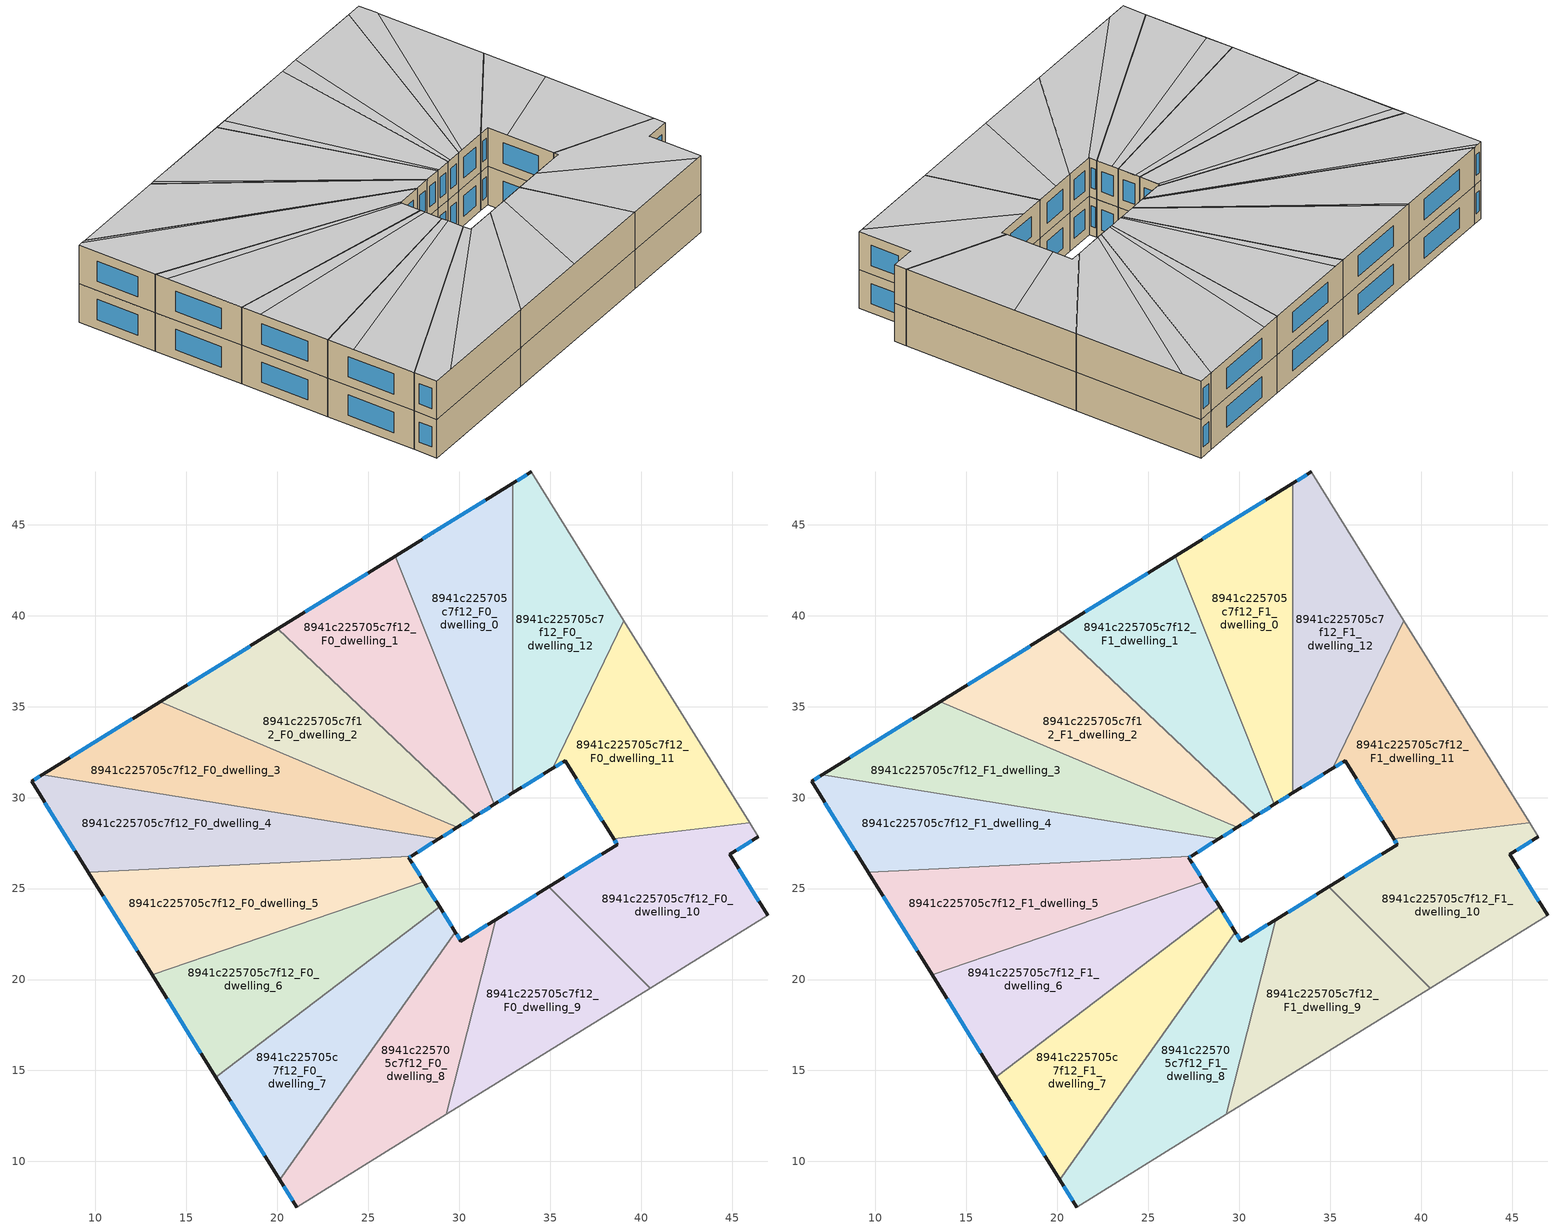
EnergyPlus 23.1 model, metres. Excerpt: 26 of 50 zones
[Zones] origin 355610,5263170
8941c225705c7f12_F0_dwelling_0
 floor ground (EU_floor_Construction): 32.96,47.28 32.96,30.26 31.94,29.62 26.49,43.28 z0
 wall outside (EU_wall_Construction): 31.94,29.62 32.96,30.26 / 32.96,47.28 26.49,43.28 z0:3
 wall to 8941c225705c7f12_F0_dwelling_1 (EU_wall_Construction): 26.49,43.28 31.94,29.62 z0:3
 wall to 8941c225705c7f12_F0_dwelling_12 (EU_wall_Construction): 32.96,30.26 32.96,47.28 z0:3
 window (EU_Window_Construction): 32.18,29.77 32.72,30.11 / 31.44,46.34 28.01,44.22 z0.7:2.3
8941c225705c7f12_F0_dwelling_1
 floor ground (EU_floor_Construction): 26.49,43.28 31.94,29.62 30.92,28.99 20.03,39.27 z0
 wall outside (EU_wall_Construction): 30.92,28.99 31.94,29.62 / 26.49,43.28 20.03,39.27 z0:3
 wall to 8941c225705c7f12_F0_dwelling_2 (EU_wall_Construction): 20.03,39.27 30.92,28.99 z0:3
 window (EU_Window_Construction): 31.16,29.14 31.7,29.48 / 24.97,42.34 21.55,40.21 z0.7:2.3
8941c225705c7f12_F0_dwelling_10
 floor ground (EU_floor_Construction): 46.45,27.85 44.88,26.88 46.97,23.53 40.5,19.52 34.93,25.1 38.69,27.42 38.5,27.73 45.97,28.62 z0
 wall outside (EU_wall_Construction): 38.5,27.73 38.69,27.42 34.93,25.1 / 46.97,23.53 44.88,26.88 46.45,27.85 z0:3
 wall adiabatic (EU_wall_Construction): 40.5,19.52 46.97,23.53 / 46.45,27.85 45.97,28.62 z0:3
 wall to 8941c225705c7f12_F0_dwelling_9 (EU_wall_Construction): 34.93,25.1 40.5,19.52 z0:3
 wall to 8941c225705c7f12_F0_dwelling_11 (EU_wall_Construction): 45.97,28.62 38.5,27.73 z0:3
 window (EU_Window_Construction): 37.81,26.88 35.81,25.64 / 38.54,27.66 38.64,27.49 / 45.25,27.11 46.08,27.62 / 46.48,24.31 45.37,26.09 z0.7:2.3
8941c225705c7f12_F0_dwelling_11
 floor ground (EU_floor_Construction): 39.05,39.73 45.97,28.62 38.5,27.73 35.82,32.03 35.15,31.61 z0
 wall outside (EU_wall_Construction): 35.15,31.61 35.82,32.03 38.5,27.73 z0:3
 wall to 8941c225705c7f12_F0_dwelling_12 (EU_wall_Construction): 39.05,39.73 35.15,31.61 z0:3
 wall adiabatic (EU_wall_Construction): 45.97,28.62 39.05,39.73 z0:3
 window (EU_Window_Construction): 36.45,31.02 37.87,28.74 / 35.3,31.71 35.66,31.93 z0.7:2.3
8941c225705c7f12_F0_dwelling_12
 floor ground (EU_floor_Construction): 33.96,47.9 39.05,39.73 35.15,31.61 32.96,30.26 32.96,47.28 z0
 wall outside (EU_wall_Construction): 32.96,30.26 35.15,31.61 / 33.96,47.9 32.96,47.28 z0:3
 wall adiabatic (EU_wall_Construction): 39.05,39.73 33.96,47.9 z0:3
 window (EU_Window_Construction): 33.47,30.57 34.63,31.29 / 33.72,47.75 33.19,47.43 z0.7:2.3
8941c225705c7f12_F0_dwelling_2
 floor ground (EU_floor_Construction): 30.92,28.99 29.9,28.36 13.56,35.27 20.03,39.27 z0
 wall outside (EU_wall_Construction): 29.9,28.36 30.92,28.99 / 20.03,39.27 13.56,35.27 z0:3
 wall to 8941c225705c7f12_F0_dwelling_3 (EU_wall_Construction): 13.56,35.27 29.9,28.36 z0:3
 window (EU_Window_Construction): 30.14,28.51 30.68,28.84 / 18.51,38.33 15.08,36.21 z0.7:2.3
8941c225705c7f12_F0_dwelling_3
 floor ground (EU_floor_Construction): 29.9,28.36 28.88,27.73 7.09,31.27 13.56,35.27 z0
 wall outside (EU_wall_Construction): 28.88,27.73 29.9,28.36 / 13.56,35.27 7.09,31.27 z0:3
 wall to 8941c225705c7f12_F0_dwelling_4 (EU_wall_Construction): 7.09,31.27 28.88,27.73 z0:3
 window (EU_Window_Construction): 29.12,27.88 29.66,28.21 / 12.04,34.33 8.61,32.21 z0.7:2.3
8941c225705c7f12_F0_dwelling_4
 floor ground (EU_floor_Construction): 28.88,27.73 27.36,26.79 9.61,25.9 6.5,30.9 7.09,31.27 z0
 wall outside (EU_wall_Construction): 27.36,26.79 28.88,27.73 / 7.09,31.27 6.5,30.9 9.61,25.9 z0:3
 wall to 8941c225705c7f12_F0_dwelling_5 (EU_wall_Construction): 9.61,25.9 27.36,26.79 z0:3
 window (EU_Window_Construction): 27.72,27.01 28.52,27.51 / 7.23,29.72 8.88,27.08 / 6.95,31.18 6.64,30.98 z0.7:2.3
8941c225705c7f12_F0_dwelling_5
 floor ground (EU_floor_Construction): 27.36,26.79 27.23,26.7 28.05,25.38 13.12,20.26 9.61,25.9 z0
 wall outside (EU_wall_Construction): 28.05,25.38 27.23,26.7 27.36,26.79 / 9.61,25.9 13.12,20.26 z0:3
 wall to 8941c225705c7f12_F0_dwelling_6 (EU_wall_Construction): 13.12,20.26 28.05,25.38 z0:3
 window (EU_Window_Construction): 27.26,26.72 27.33,26.77 / 27.86,25.69 27.42,26.39 / 10.43,24.58 12.29,21.59 z0.7:2.3
8941c225705c7f12_F0_dwelling_6
 floor ground (EU_floor_Construction): 28.05,25.38 28.92,23.99 16.63,14.63 13.12,20.26 z0
 wall outside (EU_wall_Construction): 28.92,23.99 28.05,25.38 / 13.12,20.26 16.63,14.63 z0:3
 wall to 8941c225705c7f12_F0_dwelling_7 (EU_wall_Construction): 16.63,14.63 28.92,23.99 z0:3
 window (EU_Window_Construction): 28.72,24.32 28.26,25.06 / 13.94,18.94 15.81,15.95 z0.7:2.3
8941c225705c7f12_F0_dwelling_7
 floor ground (EU_floor_Construction): 28.92,23.99 29.79,22.6 20.14,8.99 16.63,14.63 z0
 wall outside (EU_wall_Construction): 29.79,22.6 28.92,23.99 / 16.63,14.63 20.14,8.99 z0:3
 wall to 8941c225705c7f12_F0_dwelling_8 (EU_wall_Construction): 20.14,8.99 29.79,22.6 z0:3
 window (EU_Window_Construction): 29.59,22.92 29.13,23.66 / 17.46,13.3 19.32,10.31 z0.7:2.3
8941c225705c7f12_F0_dwelling_8
 floor ground (EU_floor_Construction): 32.01,23.29 29.3,12.59 21.07,7.5 20.14,8.99 29.79,22.6 30.1,22.11 z0
 wall outside (EU_wall_Construction): 32.01,23.29 30.1,22.11 29.79,22.6 / 20.14,8.99 21.07,7.5 z0:3
 wall to 8941c225705c7f12_F0_dwelling_9 (EU_wall_Construction): 29.3,12.59 32.01,23.29 z0:3
 wall adiabatic (EU_wall_Construction): 21.07,7.5 29.3,12.59 z0:3
 window (EU_Window_Construction): 30.03,22.22 29.86,22.48 / 31.56,23.01 30.55,22.38 / 20.36,8.64 20.85,7.85 z0.7:2.3
8941c225705c7f12_F0_dwelling_9
 floor ground (EU_floor_Construction): 34.93,25.1 40.5,19.52 29.3,12.59 32.01,23.29 z0
 wall outside (EU_wall_Construction): 34.93,25.1 32.01,23.29 z0:3
 wall adiabatic (EU_wall_Construction): 29.3,12.59 40.5,19.52 z0:3
 window (EU_Window_Construction): 34.24,24.67 32.69,23.71 z0.7:2.3
8941c225705c7f12_F1_dwelling_0
 floor to 8941c225705c7f12_F0_dwelling_0 (EU_floor_Construction): 32.96,47.28 32.96,30.26 31.94,29.62 26.49,43.28 z3
 wall outside (EU_wall_Construction): 31.94,29.62 32.96,30.26 / 32.96,47.28 26.49,43.28 z3:6
 wall to 8941c225705c7f12_F1_dwelling_1 (EU_wall_Construction): 26.49,43.28 31.94,29.62 z3:6
 wall to 8941c225705c7f12_F1_dwelling_12 (EU_wall_Construction): 32.96,30.26 32.96,47.28 z3:6
 window (EU_Window_Construction): 32.18,29.77 32.72,30.11 / 31.44,46.34 28.01,44.22 z3.7:5.3
 ceiling to 8941c225705c7f12_F2_dwelling_1 (EU_floor_Construction): 32.96,30.26 32.96,47.28 27.78,44.07 32.14,29.75 z6
 ceiling to 8941c225705c7f12_F2_dwelling_2 (EU_floor_Construction): 32.14,29.75 27.78,44.07 26.49,43.28 31.94,29.62 z6
8941c225705c7f12_F1_dwelling_1
 floor to 8941c225705c7f12_F0_dwelling_1 (EU_floor_Construction): 26.49,43.28 31.94,29.62 30.92,28.99 20.03,39.27 z3
 wall outside (EU_wall_Construction): 30.92,28.99 31.94,29.62 / 26.49,43.28 20.03,39.27 z3:6
 wall to 8941c225705c7f12_F1_dwelling_2 (EU_wall_Construction): 20.03,39.27 30.92,28.99 z3:6
 window (EU_Window_Construction): 31.16,29.14 31.7,29.48 / 24.97,42.34 21.55,40.21 z3.7:5.3
 ceiling to 8941c225705c7f12_F2_dwelling_2 (EU_floor_Construction): 31.94,29.62 26.49,43.28 20.77,39.73 31.04,29.07 z6
 ceiling to 8941c225705c7f12_F2_dwelling_3 (EU_floor_Construction): 31.04,29.07 20.77,39.73 20.03,39.27 30.92,28.99 z6
8941c225705c7f12_F1_dwelling_10
 floor to 8941c225705c7f12_F0_dwelling_10 (EU_floor_Construction): 46.45,27.85 44.88,26.88 46.97,23.53 40.5,19.52 34.93,25.1 38.69,27.42 38.5,27.73 45.97,28.62 z3
 wall outside (EU_wall_Construction): 38.5,27.73 38.69,27.42 34.93,25.1 / 46.97,23.53 44.88,26.88 46.45,27.85 z3:6
 wall adiabatic (EU_wall_Construction): 40.5,19.52 46.97,23.53 / 46.45,27.85 45.97,28.62 z3:6
 wall to 8941c225705c7f12_F1_dwelling_9 (EU_wall_Construction): 34.93,25.1 40.5,19.52 z3:6
 wall to 8941c225705c7f12_F1_dwelling_11 (EU_wall_Construction): 45.97,28.62 38.5,27.73 z3:6
 window (EU_Window_Construction): 37.81,26.88 35.81,25.64 / 38.54,27.66 38.64,27.49 / 45.25,27.11 46.08,27.62 / 46.48,24.31 45.37,26.09 z3.7:5.3
 ceiling to 8941c225705c7f12_F2_dwelling_10 (EU_floor_Construction): 46.68,23.34 36.54,26.09 34.93,25.1 40.5,19.52 z6
 ceiling to 8941c225705c7f12_F2_dwelling_11 (EU_floor_Construction): 46.97,23.53 44.88,26.88 46.45,27.85 45.97,28.62 38.5,27.73 38.69,27.42 36.54,26.09 46.68,23.34 z6
8941c225705c7f12_F1_dwelling_11
 floor to 8941c225705c7f12_F0_dwelling_11 (EU_floor_Construction): 39.05,39.73 45.97,28.62 38.5,27.73 35.82,32.03 35.15,31.61 z3
 wall outside (EU_wall_Construction): 35.15,31.61 35.82,32.03 38.5,27.73 z3:6
 wall to 8941c225705c7f12_F1_dwelling_12 (EU_wall_Construction): 39.05,39.73 35.15,31.61 z3:6
 wall adiabatic (EU_wall_Construction): 45.97,28.62 39.05,39.73 z3:6
 window (EU_Window_Construction): 36.45,31.02 37.87,28.74 / 35.3,31.71 35.66,31.93 z3.7:5.3
 ceiling to 8941c225705c7f12_F2_dwelling_11 (EU_floor_Construction): 45.97,28.62 41.56,35.7 36.62,30.74 38.5,27.73 z6
 ceiling to 8941c225705c7f12_F2_dwelling_0 (EU_floor_Construction): 36.62,30.74 41.56,35.7 39.05,39.73 35.15,31.61 35.82,32.03 z6
8941c225705c7f12_F1_dwelling_12
 floor to 8941c225705c7f12_F0_dwelling_12 (EU_floor_Construction): 33.96,47.9 39.05,39.73 35.15,31.61 32.96,30.26 32.96,47.28 z3
 wall outside (EU_wall_Construction): 32.96,30.26 35.15,31.61 / 33.96,47.9 32.96,47.28 z3:6
 wall adiabatic (EU_wall_Construction): 39.05,39.73 33.96,47.9 z3:6
 window (EU_Window_Construction): 33.47,30.57 34.63,31.29 / 33.72,47.75 33.19,47.43 z3.7:5.3
 ceiling to 8941c225705c7f12_F2_dwelling_1 (EU_floor_Construction): 33.26,30.44 34.7,46.71 33.96,47.9 32.96,47.28 32.96,30.26 z6
 ceiling adiabatic (EU_roof_Construction): 35.15,31.61 39.05,39.73 33.96,47.9 34.7,46.71 33.26,30.44 32.96,30.26 z6
8941c225705c7f12_F1_dwelling_2
 floor to 8941c225705c7f12_F0_dwelling_2 (EU_floor_Construction): 30.92,28.99 29.9,28.36 13.56,35.27 20.03,39.27 z3
 wall outside (EU_wall_Construction): 29.9,28.36 30.92,28.99 / 20.03,39.27 13.56,35.27 z3:6
 wall to 8941c225705c7f12_F1_dwelling_3 (EU_wall_Construction): 13.56,35.27 29.9,28.36 z3:6
 window (EU_Window_Construction): 30.14,28.51 30.68,28.84 / 18.51,38.33 15.08,36.21 z3.7:5.3
 ceiling to 8941c225705c7f12_F2_dwelling_3 (EU_floor_Construction): 30.92,28.99 20.03,39.27 13.77,35.4 29.93,28.38 z6
 ceiling to 8941c225705c7f12_F2_dwelling_4 (EU_floor_Construction): 29.93,28.38 13.77,35.4 13.56,35.27 29.9,28.36 z6
8941c225705c7f12_F1_dwelling_3
 floor to 8941c225705c7f12_F0_dwelling_3 (EU_floor_Construction): 29.9,28.36 28.88,27.73 7.09,31.27 13.56,35.27 z3
 wall outside (EU_wall_Construction): 28.88,27.73 29.9,28.36 / 13.56,35.27 7.09,31.27 z3:6
 wall to 8941c225705c7f12_F1_dwelling_4 (EU_wall_Construction): 7.09,31.27 28.88,27.73 z3:6
 window (EU_Window_Construction): 29.12,27.88 29.66,28.21 / 12.04,34.33 8.61,32.21 z3.7:5.3
 ceiling to 8941c225705c7f12_F2_dwelling_4 (EU_floor_Construction): 29.9,28.36 13.56,35.27 7.09,31.27 28.88,27.73 z6
8941c225705c7f12_F1_dwelling_4
 floor to 8941c225705c7f12_F0_dwelling_4 (EU_floor_Construction): 28.88,27.73 27.36,26.79 9.61,25.9 6.5,30.9 7.09,31.27 z3
 wall outside (EU_wall_Construction): 27.36,26.79 28.88,27.73 / 7.09,31.27 6.5,30.9 9.61,25.9 z3:6
 wall to 8941c225705c7f12_F1_dwelling_5 (EU_wall_Construction): 9.61,25.9 27.36,26.79 z3:6
 window (EU_Window_Construction): 27.72,27.01 28.52,27.51 / 7.23,29.72 8.88,27.08 / 6.95,31.18 6.64,30.98 z3.7:5.3
 ceiling adiabatic (EU_roof_Construction): 27.36,26.79 28.83,27.7 6.76,31.06 6.5,30.9 9.61,25.9 z6
 ceiling to 8941c225705c7f12_F2_dwelling_4 (EU_floor_Construction): 28.88,27.73 7.09,31.27 6.76,31.06 28.83,27.7 z6
8941c225705c7f12_F1_dwelling_5
 floor to 8941c225705c7f12_F0_dwelling_5 (EU_floor_Construction): 27.36,26.79 27.23,26.7 28.05,25.38 13.12,20.26 9.61,25.9 z3
 wall outside (EU_wall_Construction): 28.05,25.38 27.23,26.7 27.36,26.79 / 9.61,25.9 13.12,20.26 z3:6
 wall to 8941c225705c7f12_F1_dwelling_6 (EU_wall_Construction): 13.12,20.26 28.05,25.38 z3:6
 window (EU_Window_Construction): 27.26,26.72 27.33,26.77 / 27.86,25.69 27.42,26.39 / 10.43,24.58 12.29,21.59 z3.7:5.3
 ceiling adiabatic (EU_roof_Construction): 28.05,25.38 27.3,26.59 10.08,25.14 13.12,20.26 z6
 ceiling to 8941c225705c7f12_F2_dwelling_5 (EU_floor_Construction): 27.3,26.59 27.23,26.7 27.36,26.79 9.61,25.9 10.08,25.14 z6
8941c225705c7f12_F1_dwelling_6
 floor to 8941c225705c7f12_F0_dwelling_6 (EU_floor_Construction): 28.05,25.38 28.92,23.99 16.63,14.63 13.12,20.26 z3
 wall outside (EU_wall_Construction): 28.92,23.99 28.05,25.38 / 13.12,20.26 16.63,14.63 z3:6
 wall to 8941c225705c7f12_F1_dwelling_7 (EU_wall_Construction): 16.63,14.63 28.92,23.99 z3:6
 window (EU_Window_Construction): 28.72,24.32 28.26,25.06 / 13.94,18.94 15.81,15.95 z3.7:5.3
 ceiling adiabatic (EU_roof_Construction): 28.92,23.99 28.24,25.08 13.89,19.03 16.63,14.63 z6
 ceiling to 8941c225705c7f12_F2_dwelling_6 (EU_floor_Construction): 28.24,25.08 28.05,25.38 13.12,20.26 13.89,19.03 z6
8941c225705c7f12_F1_dwelling_7
 floor to 8941c225705c7f12_F0_dwelling_7 (EU_floor_Construction): 28.92,23.99 29.79,22.6 20.14,8.99 16.63,14.63 z3
 wall outside (EU_wall_Construction): 29.79,22.6 28.92,23.99 / 16.63,14.63 20.14,8.99 z3:6
 wall to 8941c225705c7f12_F1_dwelling_8 (EU_wall_Construction): 20.14,8.99 29.79,22.6 z3:6
 window (EU_Window_Construction): 29.59,22.92 29.13,23.66 / 17.46,13.3 19.32,10.31 z3.7:5.3
 ceiling to 8941c225705c7f12_F2_dwelling_8 (EU_floor_Construction): 20.14,8.99 29.79,22.6 29.18,23.57 17.69,12.93 z6
 ceiling adiabatic (EU_roof_Construction): 29.18,23.57 28.92,23.99 16.63,14.63 17.69,12.93 z6
8941c225705c7f12_F1_dwelling_8
 floor to 8941c225705c7f12_F0_dwelling_8 (EU_floor_Construction): 32.01,23.29 29.3,12.59 21.07,7.5 20.14,8.99 29.79,22.6 30.1,22.11 z3
 wall outside (EU_wall_Construction): 32.01,23.29 30.1,22.11 29.79,22.6 / 20.14,8.99 21.07,7.5 z3:6
 wall to 8941c225705c7f12_F1_dwelling_9 (EU_wall_Construction): 29.3,12.59 32.01,23.29 z3:6
 wall adiabatic (EU_wall_Construction): 21.07,7.5 29.3,12.59 z3:6
 window (EU_Window_Construction): 30.03,22.22 29.86,22.48 / 31.56,23.01 30.55,22.38 / 20.36,8.64 20.85,7.85 z3.7:5.3
 ceiling to 8941c225705c7f12_F2_dwelling_9 (EU_floor_Construction): 29.3,12.59 32.01,23.29 30.21,22.17 22.41,8.33 z6
 ceiling to 8941c225705c7f12_F2_dwelling_8 (EU_floor_Construction): 22.41,8.33 30.21,22.17 30.1,22.11 29.79,22.6 20.14,8.99 21.07,7.5 z6
8941c225705c7f12_F1_dwelling_9
 floor to 8941c225705c7f12_F0_dwelling_9 (EU_floor_Construction): 34.93,25.1 40.5,19.52 29.3,12.59 32.01,23.29 z3
 wall outside (EU_wall_Construction): 34.93,25.1 32.01,23.29 z3:6
 wall adiabatic (EU_wall_Construction): 29.3,12.59 40.5,19.52 z3:6
 window (EU_Window_Construction): 34.24,24.67 32.69,23.71 z3.7:5.3
 ceiling to 8941c225705c7f12_F2_dwelling_10 (EU_floor_Construction): 40.5,19.52 34.93,25.1 33.37,24.13 34.55,15.84 z6
 ceiling to 8941c225705c7f12_F2_dwelling_9 (EU_floor_Construction): 34.55,15.84 33.37,24.13 32.01,23.29 29.3,12.59 z6
[Building]
EU S2 Campaign: North Axis=0; Terrain=City; Solar Distribution=FullExterior
[Site:Location]
Budapest.Ferenc.Liszt.Intl.AP: Latitude=47.437; Longitude=19.256; Time Zone=1; Elevation=185
[SizingPeriod:WeatherFileDays]
AnnualSizingPeriod: Begin Month=1; Begin Day of Month=1; End Month=12; End Day of Month=31; Day of Week for Start Day=Monday; Use Weather File Daylight Saving Period=No; Use Weather File Rain and Snow Indicators=No
[MATERIAL]
EU_InternalMass_Material: Roughness=MediumRough; Thickness=0.1; Conductivity=1; Density=1800; Specific Heat=900; Thermal Absorptance=0.9; Solar Absorptance=0.7; Visible Absorptance=0.7
[MATERIAL:NOMASS] Roughness=MediumRough; Thermal Absorptance=0.9; Solar Absorptance=0.7; Visible Absorptance=0.7
Name | Thermal Resistance
EU_wall_NoMass | 0.832559
EU_roof_NoMass | 1.39638
EU_floor_NoMass | 0.872794
[WINDOWMATERIAL:SIMPLEGLAZINGSYSTEM]
EU_Window_SimpleGlazing: UFactor=2.79869; Solar Heat Gain Coefficient=0.75; Visible Transmittance=0.75
[CONSTRUCTION]
EU_wall_Construction: EU_wall_NoMass
EU_roof_Construction: EU_roof_NoMass
EU_floor_Construction: EU_floor_NoMass
EU_Window_Construction: EU_Window_SimpleGlazing
EU_InternalMass_Construction: EU_InternalMass_Material
[ZONE] Type=1; Multiplier=1; Ceiling Height=autocalculate; Floor Area=autocalculate; Part of Total Floor Area=Yes
Name | Volume
8941c225705c7f12_F0_dwelling_0; 8941c225705c7f12_F1_dwelling_0 | 191.193
8941c225705c7f12_F0_dwelling_1; 8941c225705c7f12_F1_dwelling_1 | 191.153
8941c225705c7f12_F0_dwelling_10; 8941c225705c7f12_F1_dwelling_10 | 191.164
8941c225705c7f12_F0_dwelling_11; 8941c225705c7f12_F1_dwelling_11 | 191.198
8941c225705c7f12_F0_dwelling_12; 8941c225705c7f12_F1_dwelling_12 | 191.177
8941c225705c7f12_F0_dwelling_2; 8941c225705c7f12_F1_dwelling_2 | 191.183
8941c225705c7f12_F0_dwelling_3; 8941c225705c7f12_F1_dwelling_3 | 191.156
8941c225705c7f12_F0_dwelling_4; 8941c225705c7f12_F1_dwelling_4 | 191.203
8941c225705c7f12_F0_dwelling_5; 8941c225705c7f12_F1_dwelling_5 | 191.184
8941c225705c7f12_F0_dwelling_6; 8941c225705c7f12_F1_dwelling_6 | 191.147
8941c225705c7f12_F0_dwelling_7; 8941c225705c7f12_F1_dwelling_7 | 191.167
8941c225705c7f12_F0_dwelling_8; 8941c225705c7f12_F1_dwelling_8 | 191.199
8941c225705c7f12_F0_dwelling_9; 8941c225705c7f12_F1_dwelling_9 | 191.158
[INTERNALMASS] Construction=EU_InternalMass_Construction
Name | Zone or ZoneList | Surface Area
8941c225705c7f12_F0_dwelling_0_EU_InternalMass | 8941c225705c7f12_F0_dwelling_0 | 63.7309
8941c225705c7f12_F0_dwelling_1_EU_InternalMass | 8941c225705c7f12_F0_dwelling_1 | 63.7174
8941c225705c7f12_F0_dwelling_2_EU_InternalMass | 8941c225705c7f12_F0_dwelling_2 | 63.7275
8941c225705c7f12_F0_dwelling_3_EU_InternalMass | 8941c225705c7f12_F0_dwelling_3 | 63.7187
8941c225705c7f12_F0_dwelling_4_EU_InternalMass | 8941c225705c7f12_F0_dwelling_4 | 63.7346
8941c225705c7f12_F0_dwelling_5_EU_InternalMass | 8941c225705c7f12_F0_dwelling_5 | 63.7279
8941c225705c7f12_F0_dwelling_6_EU_InternalMass | 8941c225705c7f12_F0_dwelling_6 | 63.7156
8941c225705c7f12_F0_dwelling_7_EU_InternalMass | 8941c225705c7f12_F0_dwelling_7 | 63.7223
8941c225705c7f12_F0_dwelling_8_EU_InternalMass | 8941c225705c7f12_F0_dwelling_8 | 63.733
8941c225705c7f12_F0_dwelling_9_EU_InternalMass | 8941c225705c7f12_F0_dwelling_9 | 63.7192
8941c225705c7f12_F0_dwelling_10_EU_InternalMass | 8941c225705c7f12_F0_dwelling_10 | 63.7211
8941c225705c7f12_F0_dwelling_11_EU_InternalMass | 8941c225705c7f12_F0_dwelling_11 | 63.7328
8941c225705c7f12_F0_dwelling_12_EU_InternalMass | 8941c225705c7f12_F0_dwelling_12 | 63.7259
8941c225705c7f12_F1_dwelling_0_EU_InternalMass | 8941c225705c7f12_F1_dwelling_0 | 63.7309
8941c225705c7f12_F1_dwelling_1_EU_InternalMass | 8941c225705c7f12_F1_dwelling_1 | 63.7174
8941c225705c7f12_F1_dwelling_2_EU_InternalMass | 8941c225705c7f12_F1_dwelling_2 | 63.7275
8941c225705c7f12_F1_dwelling_3_EU_InternalMass | 8941c225705c7f12_F1_dwelling_3 | 63.7187
8941c225705c7f12_F1_dwelling_4_EU_InternalMass | 8941c225705c7f12_F1_dwelling_4 | 63.7346
8941c225705c7f12_F1_dwelling_5_EU_InternalMass | 8941c225705c7f12_F1_dwelling_5 | 63.7279
8941c225705c7f12_F1_dwelling_6_EU_InternalMass | 8941c225705c7f12_F1_dwelling_6 | 63.7156
8941c225705c7f12_F1_dwelling_7_EU_InternalMass | 8941c225705c7f12_F1_dwelling_7 | 63.7223
8941c225705c7f12_F1_dwelling_8_EU_InternalMass | 8941c225705c7f12_F1_dwelling_8 | 63.733
8941c225705c7f12_F1_dwelling_9_EU_InternalMass | 8941c225705c7f12_F1_dwelling_9 | 63.7192
8941c225705c7f12_F1_dwelling_10_EU_InternalMass | 8941c225705c7f12_F1_dwelling_10 | 63.7211
8941c225705c7f12_F1_dwelling_11_EU_InternalMass | 8941c225705c7f12_F1_dwelling_11 | 63.7328
8941c225705c7f12_F1_dwelling_12_EU_InternalMass | 8941c225705c7f12_F1_dwelling_12 | 63.7259
[OTHEREQUIPMENT] Fuel Type=Electricity; Design Level Calculation Method=Watts/Area; Power per Zone Floor Area=1; Fraction Latent=0; Fraction Radiant=0; Fraction Lost=0; Carbon Dioxide Generation Rate=0; EndUse Subcategory=EU_Step8_InternalGains
Name | Zone or ZoneList or Space or SpaceList | Schedule
EU_Step8_InternalGain_8941c225705c7f12_F0_dwelling_0_f000 | 8941c225705c7f12_F0_dwelling_0 | EU_Step8_GainSchedule_8941c225705c7f12_F0_dwelling_0_f000
EU_Step8_InternalGain_8941c225705c7f12_F0_dwelling_1_f000 | 8941c225705c7f12_F0_dwelling_1 | EU_Step8_GainSchedule_8941c225705c7f12_F0_dwelling_1_f000
EU_Step8_InternalGain_8941c225705c7f12_F0_dwelling_2_f000 | 8941c225705c7f12_F0_dwelling_2 | EU_Step8_GainSchedule_8941c225705c7f12_F0_dwelling_2_f000
EU_Step8_InternalGain_8941c225705c7f12_F0_dwelling_3_f000 | 8941c225705c7f12_F0_dwelling_3 | EU_Step8_GainSchedule_8941c225705c7f12_F0_dwelling_3_f000
EU_Step8_InternalGain_8941c225705c7f12_F0_dwelling_4_f000 | 8941c225705c7f12_F0_dwelling_4 | EU_Step8_GainSchedule_8941c225705c7f12_F0_dwelling_4_f000
EU_Step8_InternalGain_8941c225705c7f12_F0_dwelling_5_f000 | 8941c225705c7f12_F0_dwelling_5 | EU_Step8_GainSchedule_8941c225705c7f12_F0_dwelling_5_f000
EU_Step8_InternalGain_8941c225705c7f12_F0_dwelling_6_f000 | 8941c225705c7f12_F0_dwelling_6 | EU_Step8_GainSchedule_8941c225705c7f12_F0_dwelling_6_f000
EU_Step8_InternalGain_8941c225705c7f12_F0_dwelling_7_f000 | 8941c225705c7f12_F0_dwelling_7 | EU_Step8_GainSchedule_8941c225705c7f12_F0_dwelling_7_f000
EU_Step8_InternalGain_8941c225705c7f12_F0_dwelling_8_f000 | 8941c225705c7f12_F0_dwelling_8 | EU_Step8_GainSchedule_8941c225705c7f12_F0_dwelling_8_f000
EU_Step8_InternalGain_8941c225705c7f12_F0_dwelling_9_f000 | 8941c225705c7f12_F0_dwelling_9 | EU_Step8_GainSchedule_8941c225705c7f12_F0_dwelling_9_f000
EU_Step8_InternalGain_8941c225705c7f12_F0_dwelling_10_f000 | 8941c225705c7f12_F0_dwelling_10 | EU_Step8_GainSchedule_8941c225705c7f12_F0_dwelling_10_f000
EU_Step8_InternalGain_8941c225705c7f12_F0_dwelling_11_f000 | 8941c225705c7f12_F0_dwelling_11 | EU_Step8_GainSchedule_8941c225705c7f12_F0_dwelling_11_f000
EU_Step8_InternalGain_8941c225705c7f12_F0_dwelling_12_f000 | 8941c225705c7f12_F0_dwelling_12 | EU_Step8_GainSchedule_8941c225705c7f12_F0_dwelling_12_f000
EU_Step8_InternalGain_8941c225705c7f12_F1_dwelling_0_f000 | 8941c225705c7f12_F1_dwelling_0 | EU_Step8_GainSchedule_8941c225705c7f12_F1_dwelling_0_f000
EU_Step8_InternalGain_8941c225705c7f12_F1_dwelling_1_f000 | 8941c225705c7f12_F1_dwelling_1 | EU_Step8_GainSchedule_8941c225705c7f12_F1_dwelling_1_f000
EU_Step8_InternalGain_8941c225705c7f12_F1_dwelling_2_f000 | 8941c225705c7f12_F1_dwelling_2 | EU_Step8_GainSchedule_8941c225705c7f12_F1_dwelling_2_f000
EU_Step8_InternalGain_8941c225705c7f12_F1_dwelling_3_f000 | 8941c225705c7f12_F1_dwelling_3 | EU_Step8_GainSchedule_8941c225705c7f12_F1_dwelling_3_f000
EU_Step8_InternalGain_8941c225705c7f12_F1_dwelling_4_f000 | 8941c225705c7f12_F1_dwelling_4 | EU_Step8_GainSchedule_8941c225705c7f12_F1_dwelling_4_f000
EU_Step8_InternalGain_8941c225705c7f12_F1_dwelling_5_f000 | 8941c225705c7f12_F1_dwelling_5 | EU_Step8_GainSchedule_8941c225705c7f12_F1_dwelling_5_f000
EU_Step8_InternalGain_8941c225705c7f12_F1_dwelling_6_f000 | 8941c225705c7f12_F1_dwelling_6 | EU_Step8_GainSchedule_8941c225705c7f12_F1_dwelling_6_f000
EU_Step8_InternalGain_8941c225705c7f12_F1_dwelling_7_f000 | 8941c225705c7f12_F1_dwelling_7 | EU_Step8_GainSchedule_8941c225705c7f12_F1_dwelling_7_f000
EU_Step8_InternalGain_8941c225705c7f12_F1_dwelling_8_f000 | 8941c225705c7f12_F1_dwelling_8 | EU_Step8_GainSchedule_8941c225705c7f12_F1_dwelling_8_f000
EU_Step8_InternalGain_8941c225705c7f12_F1_dwelling_9_f000 | 8941c225705c7f12_F1_dwelling_9 | EU_Step8_GainSchedule_8941c225705c7f12_F1_dwelling_9_f000
EU_Step8_InternalGain_8941c225705c7f12_F1_dwelling_10_f000 | 8941c225705c7f12_F1_dwelling_10 | EU_Step8_GainSchedule_8941c225705c7f12_F1_dwelling_10_f000
EU_Step8_InternalGain_8941c225705c7f12_F1_dwelling_11_f000 | 8941c225705c7f12_F1_dwelling_11 | EU_Step8_GainSchedule_8941c225705c7f12_F1_dwelling_11_f000
EU_Step8_InternalGain_8941c225705c7f12_F1_dwelling_12_f000 | 8941c225705c7f12_F1_dwelling_12 | EU_Step8_GainSchedule_8941c225705c7f12_F1_dwelling_12_f000
[ZONEVENTILATION:DESIGNFLOWRATE] Schedule=EU_AlwaysOn; Design Flow Rate Calculation Method=AirChanges/Hour; Air Changes per Hour=0.475469; Ventilation Type=Natural; Fan Pressure Rise=0; Fan Total Efficiency=1; Constant Term Coefficient=1; Temperature Term Coefficient=0; Velocity Term Coefficient=0; Velocity Squared Term Coefficient=0; Minimum Indoor Temperature=-100; Maximum Indoor Temperature=100; Delta Temperature=-100; Minimum Outdoor Temperature=-100; Maximum Outdoor Temperature=100; Maximum Wind Speed=40
Name | Zone or ZoneList or Space or SpaceList
EU_ConstantAir_8941c225705c7f12_F0_dwelling_0 | 8941c225705c7f12_F0_dwelling_0
EU_ConstantAir_8941c225705c7f12_F0_dwelling_1 | 8941c225705c7f12_F0_dwelling_1
EU_ConstantAir_8941c225705c7f12_F0_dwelling_2 | 8941c225705c7f12_F0_dwelling_2
EU_ConstantAir_8941c225705c7f12_F0_dwelling_3 | 8941c225705c7f12_F0_dwelling_3
EU_ConstantAir_8941c225705c7f12_F0_dwelling_4 | 8941c225705c7f12_F0_dwelling_4
EU_ConstantAir_8941c225705c7f12_F0_dwelling_5 | 8941c225705c7f12_F0_dwelling_5
EU_ConstantAir_8941c225705c7f12_F0_dwelling_6 | 8941c225705c7f12_F0_dwelling_6
EU_ConstantAir_8941c225705c7f12_F0_dwelling_7 | 8941c225705c7f12_F0_dwelling_7
EU_ConstantAir_8941c225705c7f12_F0_dwelling_8 | 8941c225705c7f12_F0_dwelling_8
EU_ConstantAir_8941c225705c7f12_F0_dwelling_9 | 8941c225705c7f12_F0_dwelling_9
EU_ConstantAir_8941c225705c7f12_F0_dwelling_10 | 8941c225705c7f12_F0_dwelling_10
EU_ConstantAir_8941c225705c7f12_F0_dwelling_11 | 8941c225705c7f12_F0_dwelling_11
EU_ConstantAir_8941c225705c7f12_F0_dwelling_12 | 8941c225705c7f12_F0_dwelling_12
EU_ConstantAir_8941c225705c7f12_F1_dwelling_0 | 8941c225705c7f12_F1_dwelling_0
EU_ConstantAir_8941c225705c7f12_F1_dwelling_1 | 8941c225705c7f12_F1_dwelling_1
EU_ConstantAir_8941c225705c7f12_F1_dwelling_2 | 8941c225705c7f12_F1_dwelling_2
EU_ConstantAir_8941c225705c7f12_F1_dwelling_3 | 8941c225705c7f12_F1_dwelling_3
EU_ConstantAir_8941c225705c7f12_F1_dwelling_4 | 8941c225705c7f12_F1_dwelling_4
EU_ConstantAir_8941c225705c7f12_F1_dwelling_5 | 8941c225705c7f12_F1_dwelling_5
EU_ConstantAir_8941c225705c7f12_F1_dwelling_6 | 8941c225705c7f12_F1_dwelling_6
EU_ConstantAir_8941c225705c7f12_F1_dwelling_7 | 8941c225705c7f12_F1_dwelling_7
EU_ConstantAir_8941c225705c7f12_F1_dwelling_8 | 8941c225705c7f12_F1_dwelling_8
EU_ConstantAir_8941c225705c7f12_F1_dwelling_9 | 8941c225705c7f12_F1_dwelling_9
EU_ConstantAir_8941c225705c7f12_F1_dwelling_10 | 8941c225705c7f12_F1_dwelling_10
EU_ConstantAir_8941c225705c7f12_F1_dwelling_11 | 8941c225705c7f12_F1_dwelling_11
EU_ConstantAir_8941c225705c7f12_F1_dwelling_12 | 8941c225705c7f12_F1_dwelling_12
[HVACTEMPLATE:THERMOSTAT] Constant Heating Setpoint=20; Constant Cooling Setpoint=50
EU_HeatOnly_8941c225705c7f12_F0_dwelling_0; EU_HeatOnly_8941c225705c7f12_F0_dwelling_1; EU_HeatOnly_8941c225705c7f12_F0_dwelling_2; EU_HeatOnly_8941c225705c7f12_F0_dwelling_3; EU_HeatOnly_8941c225705c7f12_F0_dwelling_4; EU_HeatOnly_8941c225705c7f12_F0_dwelling_5; EU_HeatOnly_8941c225705c7f12_F0_dwelling_6; EU_HeatOnly_8941c225705c7f12_F0_dwelling_7; EU_HeatOnly_8941c225705c7f12_F0_dwelling_8; EU_HeatOnly_8941c225705c7f12_F0_dwelling_9; EU_HeatOnly_8941c225705c7f12_F0_dwelling_10; EU_HeatOnly_8941c225705c7f12_F0_dwelling_11; EU_HeatOnly_8941c225705c7f12_F0_dwelling_12; EU_HeatOnly_8941c225705c7f12_F1_dwelling_0; EU_HeatOnly_8941c225705c7f12_F1_dwelling_1; EU_HeatOnly_8941c225705c7f12_F1_dwelling_2; EU_HeatOnly_8941c225705c7f12_F1_dwelling_3; EU_HeatOnly_8941c225705c7f12_F1_dwelling_4; EU_HeatOnly_8941c225705c7f12_F1_dwelling_5; EU_HeatOnly_8941c225705c7f12_F1_dwelling_6; EU_HeatOnly_8941c225705c7f12_F1_dwelling_7; EU_HeatOnly_8941c225705c7f12_F1_dwelling_8; EU_HeatOnly_8941c225705c7f12_F1_dwelling_9; EU_HeatOnly_8941c225705c7f12_F1_dwelling_10; EU_HeatOnly_8941c225705c7f12_F1_dwelling_11; EU_HeatOnly_8941c225705c7f12_F1_dwelling_12; EU_HeatOnly_8941c225705c7f12_F2_dwelling_0; EU_HeatOnly_8941c225705c7f12_F2_dwelling_1; EU_HeatOnly_8941c225705c7f12_F2_dwelling_2; EU_HeatOnly_8941c225705c7f12_F2_dwelling_3; EU_HeatOnly_8941c225705c7f12_F2_dwelling_4; EU_HeatOnly_8941c225705c7f12_F2_dwelling_5; EU_HeatOnly_8941c225705c7f12_F2_dwelling_6; EU_HeatOnly_8941c225705c7f12_F2_dwelling_7; EU_HeatOnly_8941c225705c7f12_F2_dwelling_8; EU_HeatOnly_8941c225705c7f12_F2_dwelling_9; EU_HeatOnly_8941c225705c7f12_F2_dwelling_10; EU_HeatOnly_8941c225705c7f12_F2_dwelling_11; EU_HeatOnly_8941c225705c7f12_F3_dwelling_0; EU_HeatOnly_8941c225705c7f12_F3_dwelling_1; EU_HeatOnly_8941c225705c7f12_F3_dwelling_2; EU_HeatOnly_8941c225705c7f12_F3_dwelling_3; EU_HeatOnly_8941c225705c7f12_F3_dwelling_4; EU_HeatOnly_8941c225705c7f12_F3_dwelling_5; EU_HeatOnly_8941c225705c7f12_F3_dwelling_6; EU_HeatOnly_8941c225705c7f12_F3_dwelling_7; EU_HeatOnly_8941c225705c7f12_F3_dwelling_8; EU_HeatOnly_8941c225705c7f12_F3_dwelling_9; EU_HeatOnly_8941c225705c7f12_F3_dwelling_10; EU_HeatOnly_8941c225705c7f12_F3_dwelling_11
[HVACTEMPLATE:ZONE:IDEALLOADSAIRSYSTEM] System Availability Schedule=EU_AlwaysOn; Maximum Heating Supply Air Temperature=50; Minimum Cooling Supply Air Temperature=13; Maximum Heating Supply Air Humidity Ratio=0.0156; Minimum Cooling Supply Air Humidity Ratio=0.0077; Heating Limit=NoLimit; Cooling Limit=NoLimit; Heating Availability Schedule=EU_AlwaysOn; Cooling Availability Schedule=EU_CoolingOff; Dehumidification Control Type=ConstantSensibleHeatRatio; Cooling Sensible Heat Ratio=0.7; Dehumidification Setpoint=60; Humidification Control Type=None; Humidification Setpoint=30; Outdoor Air Method=None; Outdoor Air Flow Rate per Person=0.00944; Outdoor Air Flow Rate per Zone Floor Area=0; Outdoor Air Flow Rate per Zone=0; Demand Controlled Ventilation Type=None; Outdoor Air Economizer Type=NoEconomizer; Heat Recovery Type=None; Sensible Heat Recovery Effectiveness=0.7; Latent Heat Recovery Effectiveness=0.65
Name | Template Thermostat
8941c225705c7f12_F0_dwelling_0 | EU_HeatOnly_8941c225705c7f12_F0_dwelling_0
8941c225705c7f12_F0_dwelling_1 | EU_HeatOnly_8941c225705c7f12_F0_dwelling_1
8941c225705c7f12_F0_dwelling_2 | EU_HeatOnly_8941c225705c7f12_F0_dwelling_2
8941c225705c7f12_F0_dwelling_3 | EU_HeatOnly_8941c225705c7f12_F0_dwelling_3
8941c225705c7f12_F0_dwelling_4 | EU_HeatOnly_8941c225705c7f12_F0_dwelling_4
8941c225705c7f12_F0_dwelling_5 | EU_HeatOnly_8941c225705c7f12_F0_dwelling_5
8941c225705c7f12_F0_dwelling_6 | EU_HeatOnly_8941c225705c7f12_F0_dwelling_6
8941c225705c7f12_F0_dwelling_7 | EU_HeatOnly_8941c225705c7f12_F0_dwelling_7
8941c225705c7f12_F0_dwelling_8 | EU_HeatOnly_8941c225705c7f12_F0_dwelling_8
8941c225705c7f12_F0_dwelling_9 | EU_HeatOnly_8941c225705c7f12_F0_dwelling_9
8941c225705c7f12_F0_dwelling_10 | EU_HeatOnly_8941c225705c7f12_F0_dwelling_10
8941c225705c7f12_F0_dwelling_11 | EU_HeatOnly_8941c225705c7f12_F0_dwelling_11
8941c225705c7f12_F0_dwelling_12 | EU_HeatOnly_8941c225705c7f12_F0_dwelling_12
8941c225705c7f12_F1_dwelling_0 | EU_HeatOnly_8941c225705c7f12_F1_dwelling_0
8941c225705c7f12_F1_dwelling_1 | EU_HeatOnly_8941c225705c7f12_F1_dwelling_1
8941c225705c7f12_F1_dwelling_2 | EU_HeatOnly_8941c225705c7f12_F1_dwelling_2
8941c225705c7f12_F1_dwelling_3 | EU_HeatOnly_8941c225705c7f12_F1_dwelling_3
8941c225705c7f12_F1_dwelling_4 | EU_HeatOnly_8941c225705c7f12_F1_dwelling_4
8941c225705c7f12_F1_dwelling_5 | EU_HeatOnly_8941c225705c7f12_F1_dwelling_5
8941c225705c7f12_F1_dwelling_6 | EU_HeatOnly_8941c225705c7f12_F1_dwelling_6
8941c225705c7f12_F1_dwelling_7 | EU_HeatOnly_8941c225705c7f12_F1_dwelling_7
8941c225705c7f12_F1_dwelling_8 | EU_HeatOnly_8941c225705c7f12_F1_dwelling_8
8941c225705c7f12_F1_dwelling_9 | EU_HeatOnly_8941c225705c7f12_F1_dwelling_9
8941c225705c7f12_F1_dwelling_10 | EU_HeatOnly_8941c225705c7f12_F1_dwelling_10
8941c225705c7f12_F1_dwelling_11 | EU_HeatOnly_8941c225705c7f12_F1_dwelling_11
8941c225705c7f12_F1_dwelling_12 | EU_HeatOnly_8941c225705c7f12_F1_dwelling_12
[SIZING:ZONE] Zone Cooling Design Supply Air Temperature Input Method=SupplyAirTemperature; Zone Cooling Design Supply Air Temperature=13; Zone Heating Design Supply Air Temperature Input Method=SupplyAirTemperature; Zone Heating Design Supply Air Temperature=50; Zone Cooling Design Supply Air Humidity Ratio=0.008; Zone Heating Design Supply Air Humidity Ratio=0.008; Cooling Design Air Flow Method=DesignDay; Cooling Design Air Flow Rate=0; Cooling Minimum Air Flow per Zone Floor Area=0.000762; Cooling Minimum Air Flow=0; Cooling Minimum Air Flow Fraction=0.2; Heating Design Air Flow Method=DesignDay; Heating Design Air Flow Rate=0; Heating Maximum Air Flow per Zone Floor Area=0.002032; Heating Maximum Air Flow=0.141576; Heating Maximum Air Flow Fraction=0.3; Account for Dedicated Outdoor Air System=No; Dedicated Outdoor Air System Control Strategy=NeutralSupplyAir; Dedicated Outdoor Air Low Setpoint Temperature for Design=autosize; Dedicated Outdoor Air High Setpoint Temperature for Design=autosize; Zone Load Sizing Method=Sensible Load Only No Latent Load; Zone Latent Cooling Design Supply Air Humidity Ratio Input Method=HumidityRatioDifference; Zone Cooling Design Supply Air Humidity Ratio Difference=0.005; Zone Latent Heating Design Supply Air Humidity Ratio Input Method=HumidityRatioDifference; Zone Humidification Design Supply Air Humidity Ratio Difference=0.005
8941c225705c7f12_F0_dwelling_0; 8941c225705c7f12_F0_dwelling_1; 8941c225705c7f12_F0_dwelling_2; 8941c225705c7f12_F0_dwelling_3; 8941c225705c7f12_F0_dwelling_4; 8941c225705c7f12_F0_dwelling_5; 8941c225705c7f12_F0_dwelling_6; 8941c225705c7f12_F0_dwelling_7; 8941c225705c7f12_F0_dwelling_8; 8941c225705c7f12_F0_dwelling_9; 8941c225705c7f12_F0_dwelling_10; 8941c225705c7f12_F0_dwelling_11; 8941c225705c7f12_F0_dwelling_12; 8941c225705c7f12_F1_dwelling_0; 8941c225705c7f12_F1_dwelling_1; 8941c225705c7f12_F1_dwelling_2; 8941c225705c7f12_F1_dwelling_3; 8941c225705c7f12_F1_dwelling_4; 8941c225705c7f12_F1_dwelling_5; 8941c225705c7f12_F1_dwelling_6; 8941c225705c7f12_F1_dwelling_7; 8941c225705c7f12_F1_dwelling_8; 8941c225705c7f12_F1_dwelling_9; 8941c225705c7f12_F1_dwelling_10; 8941c225705c7f12_F1_dwelling_11; 8941c225705c7f12_F1_dwelling_12
[SCHEDULE:CONSTANT]
Name | Hourly Value
EU_AlwaysOn | 1
EU_CoolingOff | 0
[SCHEDULE:FILE] Column Number=1; Rows to Skip at Top=0; Number of Hours of Data=8760; Column Separator=Comma; Interpolate to Timestep=No; Minutes per Item=60; Adjust Schedule for Daylight Savings=Yes
Name | File
EU_Step8_GainSchedule_8941c225705c7f12_F0_dwelling_0_f000 | ../../schedules/8941c225705c7f12/8941c225705c7f12_F0_dwelling_0_f000_gain.csv
EU_Step8_GainSchedule_8941c225705c7f12_F0_dwelling_1_f000 | ../../schedules/8941c225705c7f12/8941c225705c7f12_F0_dwelling_1_f000_gain.csv
EU_Step8_GainSchedule_8941c225705c7f12_F0_dwelling_2_f000 | ../../schedules/8941c225705c7f12/8941c225705c7f12_F0_dwelling_2_f000_gain.csv
EU_Step8_GainSchedule_8941c225705c7f12_F0_dwelling_3_f000 | ../../schedules/8941c225705c7f12/8941c225705c7f12_F0_dwelling_3_f000_gain.csv
EU_Step8_GainSchedule_8941c225705c7f12_F0_dwelling_4_f000 | ../../schedules/8941c225705c7f12/8941c225705c7f12_F0_dwelling_4_f000_gain.csv
EU_Step8_GainSchedule_8941c225705c7f12_F0_dwelling_5_f000 | ../../schedules/8941c225705c7f12/8941c225705c7f12_F0_dwelling_5_f000_gain.csv
EU_Step8_GainSchedule_8941c225705c7f12_F0_dwelling_6_f000 | ../../schedules/8941c225705c7f12/8941c225705c7f12_F0_dwelling_6_f000_gain.csv
EU_Step8_GainSchedule_8941c225705c7f12_F0_dwelling_7_f000 | ../../schedules/8941c225705c7f12/8941c225705c7f12_F0_dwelling_7_f000_gain.csv
EU_Step8_GainSchedule_8941c225705c7f12_F0_dwelling_8_f000 | ../../schedules/8941c225705c7f12/8941c225705c7f12_F0_dwelling_8_f000_gain.csv
EU_Step8_GainSchedule_8941c225705c7f12_F0_dwelling_9_f000 | ../../schedules/8941c225705c7f12/8941c225705c7f12_F0_dwelling_9_f000_gain.csv
EU_Step8_GainSchedule_8941c225705c7f12_F0_dwelling_10_f000 | ../../schedules/8941c225705c7f12/8941c225705c7f12_F0_dwelling_10_f000_gain.csv
EU_Step8_GainSchedule_8941c225705c7f12_F0_dwelling_11_f000 | ../../schedules/8941c225705c7f12/8941c225705c7f12_F0_dwelling_11_f000_gain.csv
EU_Step8_GainSchedule_8941c225705c7f12_F0_dwelling_12_f000 | ../../schedules/8941c225705c7f12/8941c225705c7f12_F0_dwelling_12_f000_gain.csv
EU_Step8_GainSchedule_8941c225705c7f12_F1_dwelling_0_f000 | ../../schedules/8941c225705c7f12/8941c225705c7f12_F1_dwelling_0_f000_gain.csv
EU_Step8_GainSchedule_8941c225705c7f12_F1_dwelling_1_f000 | ../../schedules/8941c225705c7f12/8941c225705c7f12_F1_dwelling_1_f000_gain.csv
EU_Step8_GainSchedule_8941c225705c7f12_F1_dwelling_2_f000 | ../../schedules/8941c225705c7f12/8941c225705c7f12_F1_dwelling_2_f000_gain.csv
EU_Step8_GainSchedule_8941c225705c7f12_F1_dwelling_3_f000 | ../../schedules/8941c225705c7f12/8941c225705c7f12_F1_dwelling_3_f000_gain.csv
EU_Step8_GainSchedule_8941c225705c7f12_F1_dwelling_4_f000 | ../../schedules/8941c225705c7f12/8941c225705c7f12_F1_dwelling_4_f000_gain.csv
EU_Step8_GainSchedule_8941c225705c7f12_F1_dwelling_5_f000 | ../../schedules/8941c225705c7f12/8941c225705c7f12_F1_dwelling_5_f000_gain.csv
EU_Step8_GainSchedule_8941c225705c7f12_F1_dwelling_6_f000 | ../../schedules/8941c225705c7f12/8941c225705c7f12_F1_dwelling_6_f000_gain.csv
EU_Step8_GainSchedule_8941c225705c7f12_F1_dwelling_7_f000 | ../../schedules/8941c225705c7f12/8941c225705c7f12_F1_dwelling_7_f000_gain.csv
EU_Step8_GainSchedule_8941c225705c7f12_F1_dwelling_8_f000 | ../../schedules/8941c225705c7f12/8941c225705c7f12_F1_dwelling_8_f000_gain.csv
EU_Step8_GainSchedule_8941c225705c7f12_F1_dwelling_9_f000 | ../../schedules/8941c225705c7f12/8941c225705c7f12_F1_dwelling_9_f000_gain.csv
EU_Step8_GainSchedule_8941c225705c7f12_F1_dwelling_10_f000 | ../../schedules/8941c225705c7f12/8941c225705c7f12_F1_dwelling_10_f000_gain.csv
EU_Step8_GainSchedule_8941c225705c7f12_F1_dwelling_11_f000 | ../../schedules/8941c225705c7f12/8941c225705c7f12_F1_dwelling_11_f000_gain.csv
EU_Step8_GainSchedule_8941c225705c7f12_F1_dwelling_12_f000 | ../../schedules/8941c225705c7f12/8941c225705c7f12_F1_dwelling_12_f000_gain.csv
